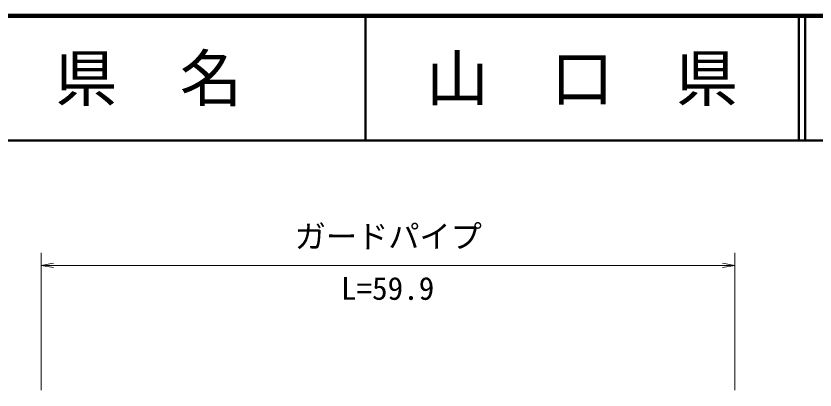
# Model space of a CAD drawing. Units: millimetres, scale not verified. Extents: x 40000 to 680000, y 20000 to 380000.
# Drawn here: x 304995 to 369040, y 350000 to 380000 of the extents above; entities that cross this region are included whole.
import ezdxf
from ezdxf.enums import TextEntityAlignment as Align

# ---------------------------------------------------------------- set-up
doc = ezdxf.new("R2010")
doc.units = ezdxf.units.MM
doc.header["$LTSCALE"] = 1000
for name, color, linetype, lineweight in [('M-STR-HTXT', 7, 'Continuous', 13), ('M-TTL', 2, 'Continuous', 140), ('M-TTL-LINE', 7, 'Continuous', 50)]:
    doc.layers.add(name, color=color, linetype=linetype, lineweight=lineweight)
doc.layers.add('M-TTL-TXT', color=7, linetype='Continuous')
doc.styles.add('ＭＳ ゴシック', font='')
doc.styles.get('ＭＳ ゴシック').set_extended_font_data('MS Gothic')

# ---------------------------------------------------------------- blocks, each defined once
blk = doc.blocks.new('open_arrow')
at = {"color": 0, "linetype": 'Continuous', "lineweight": -2}
blk.add_lwpolyline([(7.5, 1.25), (0, 0), (7.5, -1.25)], dxfattribs=at)

msp = doc.modelspace()

# ---------------------------------------------------------------- linework, layer by layer
at = {"layer": 'M-STR-HTXT'}
for p, q in [((307007, 350000), (307007, 361000)), ((362622, 350000), (362622, 361000)), ((307007, 360000), (362622, 360000))]:
    msp.add_line(p, q, dxfattribs=at)
at = {"layer": 'M-TTL'}
msp.add_line((680000, 380000), (40000, 380000), dxfattribs=at)
at = {"layer": 'M-TTL-LINE'}
for p, q in [((333000, 380000), (333000, 370000)), ((367750, 380000), (367750, 370000)), ((368250, 380000), (368250, 370000)), ((40000, 370000), (680000, 370000))]:
    msp.add_line(p, q, dxfattribs=at)

# ---------------------------------------------------------------- block references
at = {"layer": 'M-STR-HTXT', "xscale": 133, "yscale": 133}
msp.add_blockref('open_arrow', (307007, 360000), dxfattribs=at)
at = {"layer": 'M-STR-HTXT', "xscale": 133, "yscale": 133, "rotation": 180}
msp.add_blockref('open_arrow', (362622, 360000), dxfattribs=at)

# ---------------------------------------------------------------- texts
at = {"layer": 'M-STR-HTXT', "style": 'ＭＳ ゴシック'}
for s, p in [('ガードパイプ', (334835, 360853)), ('L=59.9', (334783, 356684))]:
    msp.add_text(s, height=1833, dxfattribs=at).set_placement(p, align=Align.BOTTOM_CENTER)
at = {"layer": 'M-TTL-TXT', "style": 'ＭＳ ゴシック'}
for s, p in [('県\u3000名', (315625, 375000)), ('山\u3000口\u3000県', (350375, 375000))]:
    msp.add_text(s, height=3666, dxfattribs=at).set_placement(p, align=Align.MIDDLE_CENTER)

doc.saveas('drawing.dxf')
